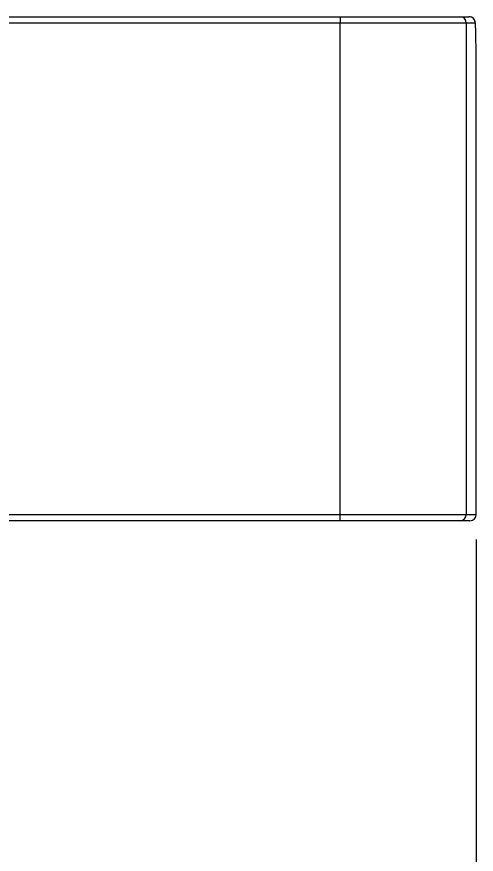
# Model space of a CAD drawing. Extents: x 4791 to 7950, y -233 to 2082.
# Drawn here: x 5887.7 to 5960.6, y 249.5 to 382.4 of the extents above; entities that cross this region are included whole.
import ezdxf

# ---------------------------------------------------------------- set-up
doc = ezdxf.new("R2010")
doc.units = 0
doc.header["$LTSCALE"] = 1.7
doc.header["$MEASUREMENT"] = 0
doc.header["$PDMODE"] = 3
doc.header["$PDSIZE"] = -10
doc.layers.get('0').update_dxf_attribs({"linetype": 'CONTINUOUS'})
doc.layers.get('DEFPOINTS').update_dxf_attribs({"linetype": 'CONTINUOUS'})
doc.layers.add('1', color=7, linetype='CONTINUOUS', true_color=0xffffff)
doc.styles.add('Daelim Dimension', font='')
doc.styles.get('Daelim Dimension').set_extended_font_data('나눔고딕')
doc.dimstyles.new('DEFAULT', dxfattribs={"dimscale": 2, "dimtxt": 2, "dimasz": 2, "dimexe": 0, "dimexo": 2, "dimgap": 1, "dimtad": 1, "dimdec": 1, "dimzin": 9, "dimdsep": 46, "dimtxsty": 'Daelim Dimension', "dimcen": 0.5, "dimclrd": 252, "dimclre": 252, "dimclrt": 3, "dimadec": 1, "dimazin": 0, "dimtfac": 1, "dimtdec": 1, "dimtix": 1, "dimtmove": 0, "dimatfit": 3, "dimfxl": 1, "dimtolj": 1, "dimtzin": 1, "dimlwd": 9, "dimlwe": 9, "dimarcsym": 0})

# ---------------------------------------------------------------- blocks, each defined once
blk = doc.blocks.new('*D4')
at = {"color": 5, "lineweight": 9, "ltscale": 0.5, "transparency": 16777216}
for p, q in [((5960.58, 299.42), (5960.58, 156.26)), ((5415.58, 298.42), (5415.58, 156.26)), ((5423.58, 158.26), (5952.58, 158.26))]:
    blk.add_line(p, q, dxfattribs=at)
at = {"color": 5, "ltscale": 0.5, "transparency": 16777216}
for points in [[(5423.58, 159.59), (5423.58, 156.92), (5415.58, 158.26)], [(5952.58, 159.59), (5952.58, 156.92), (5960.58, 158.26)]]:
    blk.add_solid(points, dxfattribs=at)
at = {"layer": 'DEFPOINTS', "color": 0, "ltscale": 0.5, "transparency": 16777216}
for p in [(5960.58, 303.42), (5415.58, 302.42), (5960.58, 158.26)]:
    blk.add_point(p, dxfattribs=at)
at = {"color": 7, "ltscale": 0.5, "transparency": 16777216, "insert": (5688.08, 171.03), "char_height": 20, "attachment_point": 5, "style": 'Daelim Dimension'}
blk.add_mtext('\\A1;545', dxfattribs=at)

msp = doc.modelspace()

# ---------------------------------------------------------------- linework, layer by layer
at = {"layer": '1', "color": 7, "linetype": 'Continuous', "lineweight": 18}
for p, q in [((5878.36, 382.42), (5939.01, 382.42)), ((5939.01, 382.42), (5958, 382.42)), ((5958, 382.42), (5959.42, 382.42)), ((5960.58, 303.42), (5960.58, 372.42)), ((5939.01, 302.42), (5878.36, 302.42)), ((5958, 302.42), (5939.01, 302.42)), ((5959.58, 302.42), (5958, 302.42))]:
    msp.add_line(p, q, dxfattribs=at)
at = {"layer": '1', "color": 7, "linetype": 'Continuous', "lineweight": 13}
for p, q in [((5939.01, 382.42), (5939.01, 381.42)), ((5939.01, 381.42), (5876.74, 381.42)), ((5959, 381.42), (5939.01, 381.42)), ((5939.01, 303.42), (5939.01, 381.42)), ((5959, 381.42), (5959, 303.42)), ((5960.42, 381.42), (5959, 381.42)), ((5876.74, 303.42), (5939.01, 303.42)), ((5939.01, 303.42), (5959, 303.42)), ((5939.01, 302.42), (5939.01, 303.42)), ((5959, 303.42), (5960.58, 303.42))]:
    msp.add_line(p, q, dxfattribs=at)
for centre, major_axis, ratio, start_param, end_param in [((5958, 381.42), (0, 1), 0.999848, 4.712389, 6.283185), ((5960.42, 372.42), (0, 9), 0.017455, 5.992269, 6.283185), ((5958, 303.42), (0, -1), 0.999848, 0, 1.570796)]:
    msp.add_ellipse(centre, major_axis=major_axis, ratio=ratio, start_param=start_param, end_param=end_param, dxfattribs=at)
at = {"layer": '1', "color": 7, "linetype": 'Continuous', "lineweight": 18}
for centre, major_axis, ratio, start_param, end_param in [((5959.42, 381.42), (0, 1), 0.999848, 4.712389, 6.283185), ((5960.42, 372.42), (0, 9), 0.017455, 4.712389, 5.567786), ((5959.58, 303.42), (0, -1), 0.999848, 0, 1.570796)]:
    msp.add_ellipse(centre, major_axis=major_axis, ratio=ratio, start_param=start_param, end_param=end_param, dxfattribs=at)
msp.add_open_spline([(5960.53, 379.21), (5960.52, 379.33), (5960.51, 379.87), (5960.49, 380.58), (5960.47, 381.17), (5960.44, 381.44), (5960.42, 381.6), (5960.36, 381.79), (5960.26, 381.99), (5960.07, 382.21), (5959.78, 382.38), (5959.55, 382.42), (5959.42, 382.42)], degree=3, knots=[0, 0, 0, 0, 0.069798, 0.315719, 0.563543, 0.718624, 0.798903, 0.831222, 0.862948, 0.904016, 0.950293, 1, 1, 1, 1], dxfattribs=at)

# ---------------------------------------------------------------- dimensions: what is measured, and where the dimension line sits
at = {"color": 5, "ltscale": 0.5}
dim = msp.add_linear_dim(base=(5960.58, 158.26), p1=(5415.58, 302.42), p2=(5960.58, 303.42), dimstyle='DEFAULT', override={"dimtxt": 10, "dimasz": 4, "dimexe": 1, "dimdec": 0, "dimclrd": 5, "dimclre": 5, "dimclrt": 7}, dxfattribs=at)
dim.commit()
dim.dimension.update_dxf_attribs({"geometry": '*D4', "text_midpoint": (5688.08, 171.03)})

doc.saveas('drawing.dxf')
